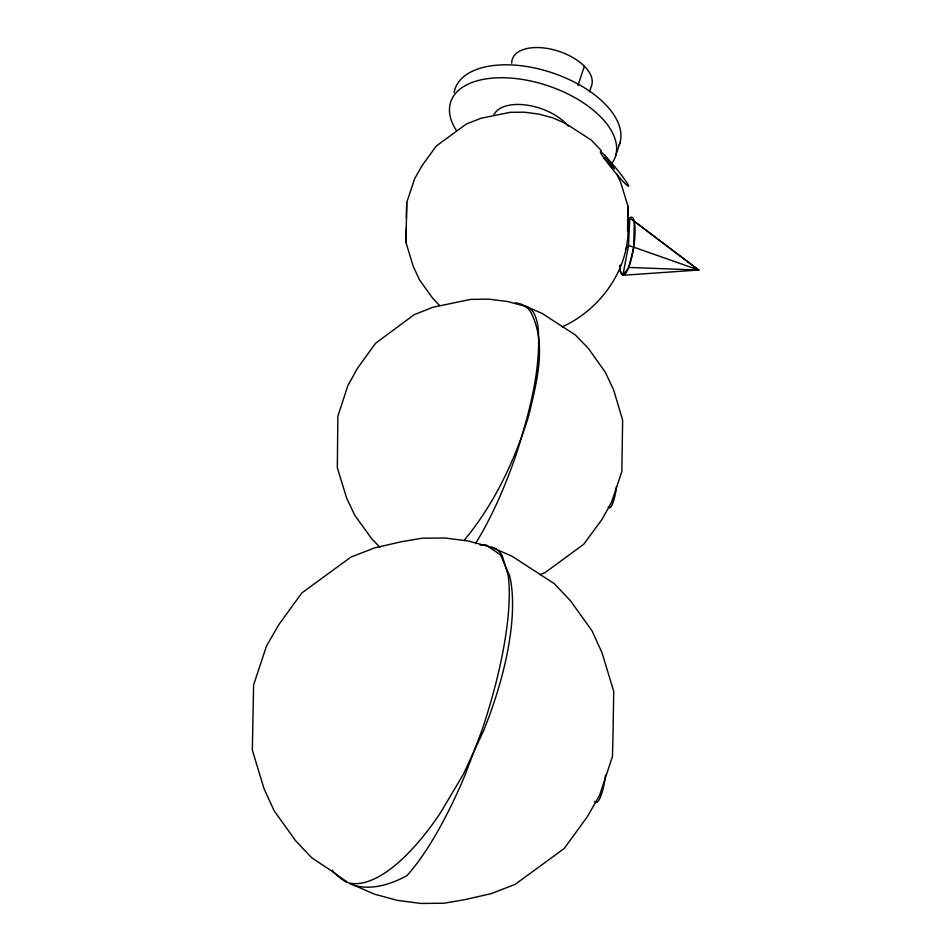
<?xml version="1.0" encoding="UTF-8"?>
<svg xmlns="http://www.w3.org/2000/svg" width="951" height="951" viewBox="0 0 951 951"><rect width="100%" height="100%" fill="white"/><g stroke="black" fill="none" stroke-linecap="round" stroke-linejoin="round"><path stroke-width="1.43" d="M439.612 305.521L432.539 298.079L419.462 279.808L413.186 266.244L406.029 242.636L406.719 202.575L414.636 178.693L422.185 165.438L436.295 146.038L466.37 123.999L481.051 118.269L510.128 112.337L524.203 112.182L538.741 114.061L552.745 117.829L565.263 123.261L591.32 140.094L601.412 150.733M562.243 326.906C602.149 308.611 631.999 265.804 627.648 220.905L629.788 217.934L698.664 270.025L622.869 275.291L621.336 274.054L620.207 270.928L619.565 266.114M627.529 231.034L627.933 206.177L620.765 182.568L616.783 173.938M406.029 242.636L406.303 227.943M406.422 217.779L406.719 202.575M627.648 220.87L627.933 206.177M634.269 221.547L633.735 247.165L628.742 267.433L622.869 275.291L620.207 270.928L620.016 265.103M629.788 217.934L628.528 245.548L622.869 275.291A29.374 6.562 -81.4 0 0 634.246 243.373A29.374 6.562 -81.4 0 0 629.788 217.934L627.624 222.629M577.97 85.447L584.366 66.201M589.501 91.855L591.784 84.996A41.773 22.135 18.4 0 0 554.825 50.094A41.773 22.135 18.4 0 0 511.721 63.194M615.725 155.548L620.016 142.626M625.413 249.447L627.244 246.238M464.326 540.156C494.401 503.828 514.764 460.51 528.756 415.706C536.59 382.207 547.479 344.036 530.515 311.583A143.03 52.341 -66.8 0 0 515.276 302.894M626.816 246.998L628.528 245.548L633.735 247.165L698.664 270.025L691.258 270.108M539.764 574.701L545.101 572.585L583.748 544.245L602.054 519.353L611.529 502.259L621.847 471.577L622.632 420.033L613.561 389.684L605.276 372.21L588.598 348.708L575.414 335.002L541.904 313.307L525.641 306.341L507.477 301.503L488.648 299.137L470.448 299.41L432.871 307.268L414.042 314.757L375.479 343.37L357.386 368.441L347.9 385.559L337.843 416.324L337.332 467.856L346.675 498.134L354.925 515.537L371.829 538.872L379.889 547.241M480.065 545.089L485.652 544.709L500.523 554.92L509.712 575.961A184.494 68.9 -66.5 0 1 483.488 730.939L463.458 774.09L440.254 813.141A180.31 67.343 -66.5 0 1 348.304 882.754L333.432 872.543L332.375 870.117M628.742 267.433L698.664 270.025L633.283 220.584M691.329 269.656L698.664 270.025L693.41 267.279M695.775 269.632L698.664 270.025M354.2 885.322L374.528 894.178L397.304 900.359L420.96 903.45L443.903 903.236L464.552 899.729L491.168 893.655L515.145 884.371L564.169 848.554L587.124 816.98L599.546 795.452L612.444 756.568L613.074 731.83L613.728 691.341L602.054 652.85L591.974 630.786L570.648 600.973L554.302 583.641L511.864 556.133L491.536 547.277L468.76 541.095L445.104 538.004L422.161 538.218L401.512 541.725L374.896 547.8L350.919 557.084L301.895 592.901L278.94 624.474L266.518 646.002L253.62 684.886L252.336 750.113L264.009 788.593L274.09 810.668L295.416 840.482L311.762 857.814L335.109 873.268A183.174 86.291 -61.8 0 0 346.342 882.088M603.707 157.64L614.501 169.005L604.646 155.239M502.199 555.657L508.155 575.284A183.174 49.357 -70.8 0 1 481.943 730.261L465.134 774.827A183.174 49.357 -70.8 0 1 406.814 875.705A183.174 86.291 -61.8 0 1 350.182 883.907M525.641 306.341A144.825 37.862 -71.1 0 1 538.218 328.499C540.988 370.355 529.469 411.45 517.308 451.083A144.766 37.85 -71.1 0 1 475.417 543.663M491.536 547.277A182.984 49.297 -70.8 0 1 502.199 555.669M456.611 130.822A86.755 45.969 18.4 0 1 530.492 80.966A86.755 45.969 18.4 0 1 611.469 163.976M493.747 115.237A41.773 22.135 18.4 0 1 527.258 105.169A41.773 22.135 18.4 0 1 568.306 126.293M454.126 92.604A86.755 45.969 18.4 0 1 549.916 72.05A86.755 45.969 18.4 0 1 619.16 145.134M616.51 486.508A18.877 4.077 -81.4 0 1 608.236 507.085M605.514 775.089A23.906 5.397 -81.3 0 1 594.648 801.36M605.882 156.511L603.267 153.836A22.313 1.664 50.8 0 0 603.255 157.01L605.858 160.648A22.313 1.664 50.8 0 0 624.938 183.388A22.313 1.664 50.8 0 0 624.95 179.87A22.313 1.664 50.8 0 0 605.882 156.511"/></g></svg>
